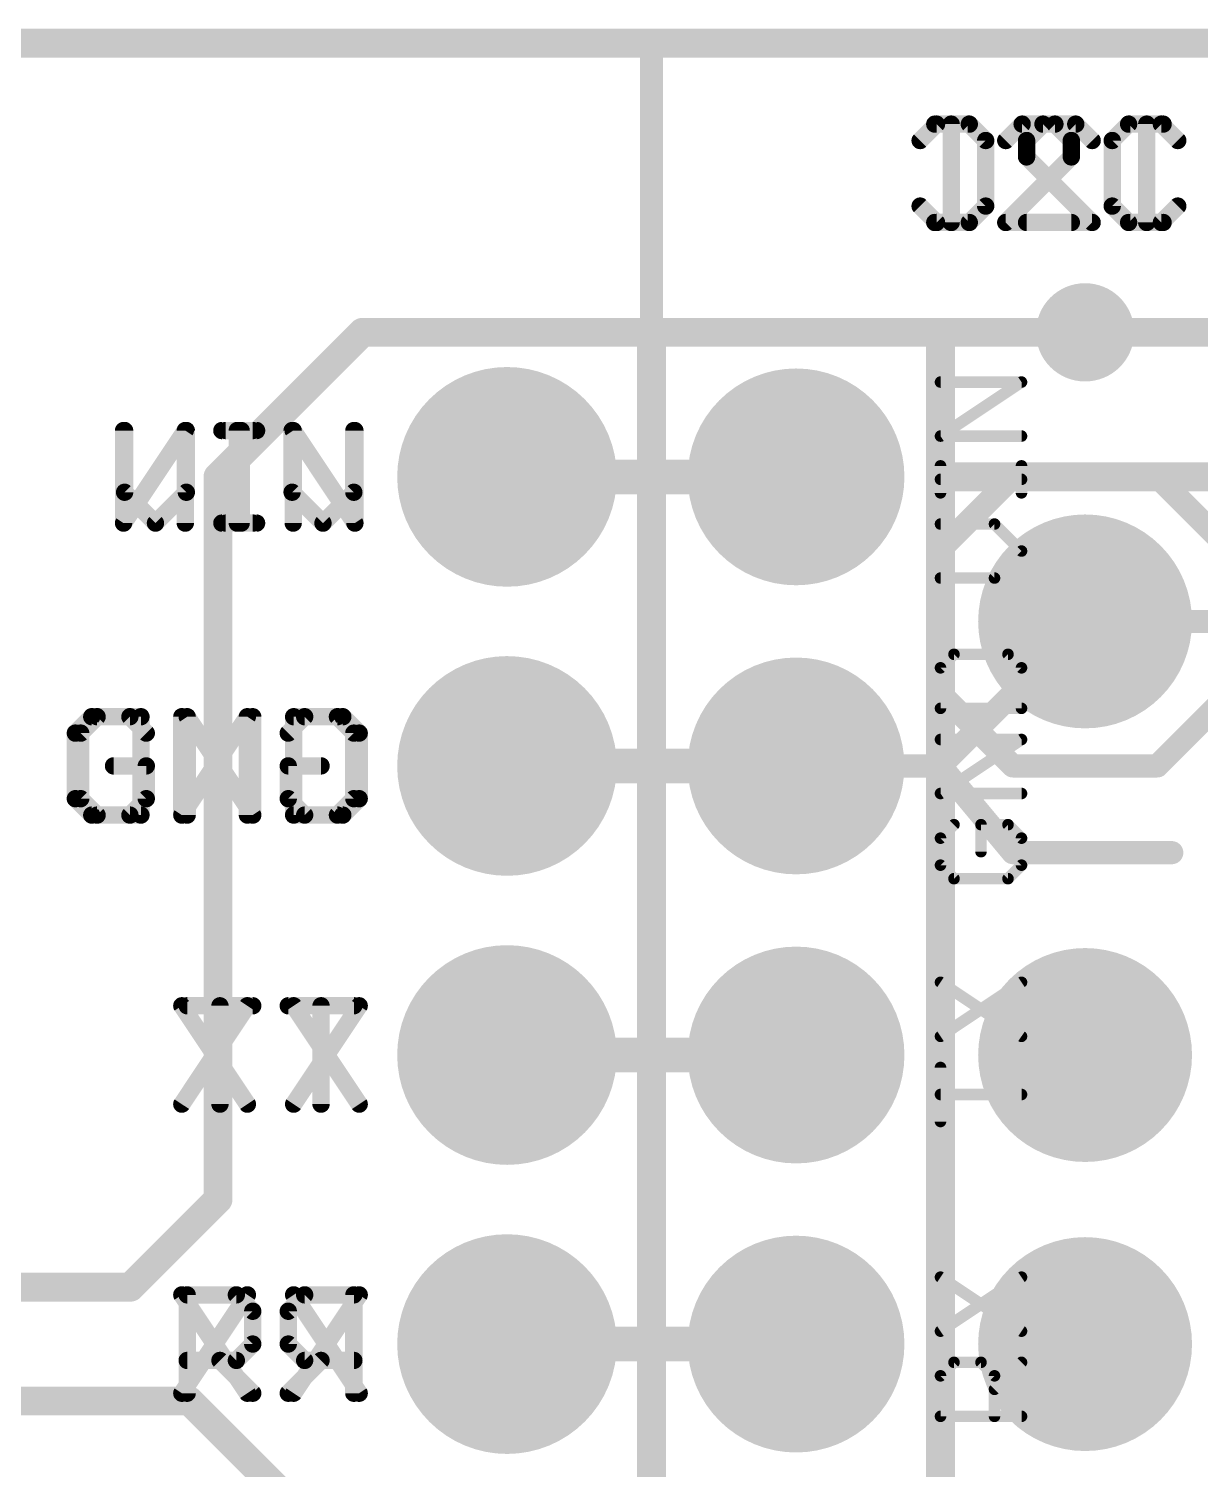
# Model space of a CAD drawing. Extents: x -32 to 75, y -23 to 37.
# Drawn here: x 5.96 to 16.25, y 23.03 to 35.69 of the extents above; entities that cross this region are included whole.
import ezdxf

# ---------------------------------------------------------------- set-up
doc = ezdxf.new("R2010")
doc.units = 0
for name, color, linetype in [('1', 12, 'CONTINUOUS'), ('16', 132, 'CONTINUOUS'), ('17', 110, 'CONTINUOUS'), ('18', 110, 'CONTINUOUS'), ('20', 53, 'CONTINUOUS'), ('21', 41, 'CONTINUOUS'), ('22', 40, 'CONTINUOUS'), ('51', 53, 'CONTINUOUS')]:
    doc.layers.add(name, color=color, linetype=linetype)

# ---------------------------------------------------------------- blocks, each defined once
blk = doc.blocks.new('ROUNDP')
at = {"const_width": 0.5}
blk.add_lwpolyline([(0, -0.25, 1), (0, 0.25, 1), (0, -0.25)], format="xyb", dxfattribs=at)
blk = doc.blocks.new('RECT')
blk.add_solid([(-0.5, -0.5), (0.5, -0.5), (-0.5, 0.5), (0.5, 0.5)])
blk = doc.blocks.new('ROUNDV')
at = {"const_width": 0.5}
blk.add_lwpolyline([(0, -0.25, 1), (0, 0.25, 1), (0, -0.25)], format="xyb", dxfattribs=at)

msp = doc.modelspace()

# ---------------------------------------------------------------- linework, layer by layer
at = {"layer": '1'}
for points, const_width in [([(43.18, 35.56), (0, 35.56)], 0.254), ([(7.62, 31.75), (8.89, 33.02)], 0.254), ([(8.89, 33.02), (15.24, 33.02)], 0.254), ([(10.16, 31.75), (12.7, 31.75)], 0.3048), ([(10.16, 31.75), (12.7, 31.75)], 0.3048), ([(7.62, 25.4), (7.62, 31.75)], 0.254), ([(13.97, 29.21), (15.24, 30.48)], 0.2032), ([(15.24, 30.48), (17.78, 30.48)], 0.2032), ([(12.7, 29.21), (10.16, 29.21)], 0.3048), ([(12.7, 29.21), (10.16, 29.21)], 0.3048), ([(12.7, 29.21), (13.97, 29.21)], 0.2032), ([(10.16, 26.67), (12.7, 26.67)], 0.3048), ([(10.16, 26.67), (12.7, 26.67)], 0.3048), ([(6.85, 24.63), (7.62, 25.4)], 0.254), ([(5.08, 24.63), (6.85, 24.63)], 0.254), ([(10.16, 24.13), (12.7, 24.13)], 0.3048), ([(10.16, 24.13), (12.7, 24.13)], 0.3048), ([(5.08, 23.63), (7.37, 23.63)], 0.254), ([(7.37, 23.63), (8.14, 22.86)], 0.254)]:
    msp.add_lwpolyline(points, dxfattribs=dict(at, const_width=const_width))
for points, const_width in [([(8.89, 33.0835, 1), (8.89, 32.9565)], 0.127), ([(8.9349, 32.9751, 1), (8.8451, 33.0649)], 0.127), ([(15.24, 32.9565, 1), (15.24, 33.0835)], 0.127), ([(10.16, 31.8262, 1), (10.16, 31.6738)], 0.1524), ([(10.16, 31.8262, 1), (10.16, 31.6738)], 0.1524), ([(12.7, 31.6738, 1), (12.7, 31.8262)], 0.1524), ([(12.7, 31.6738, 1), (12.7, 31.8262)], 0.1524), ([(7.6835, 31.75, 1), (7.5565, 31.75)], 0.127), ([(7.5751, 31.7949, 1), (7.6649, 31.7051)], 0.127), ([(15.24, 30.5308, 1), (15.24, 30.4292)], 0.1016), ([(15.2759, 30.4441, 1), (15.2041, 30.5159)], 0.1016), ([(10.16, 29.2862, 1), (10.16, 29.1338)], 0.1524), ([(10.16, 29.2862, 1), (10.16, 29.1338)], 0.1524), ([(12.7, 29.2608, 1), (12.7, 29.1592)], 0.1016), ([(12.7, 29.1338, 1), (12.7, 29.2862)], 0.1524), ([(12.7, 29.1338, 1), (12.7, 29.2862)], 0.1524), ([(13.9341, 29.2459, 1), (14.0059, 29.1741)], 0.1016), ([(13.97, 29.1592, 1), (13.97, 29.2608)], 0.1016), ([(10.16, 26.7462, 1), (10.16, 26.5938)], 0.1524), ([(10.16, 26.7462, 1), (10.16, 26.5938)], 0.1524), ([(12.7, 26.5938, 1), (12.7, 26.7462)], 0.1524), ([(12.7, 26.5938, 1), (12.7, 26.7462)], 0.1524), ([(7.5565, 25.4, 1), (7.6835, 25.4)], 0.127), ([(7.6649, 25.3551, 1), (7.5751, 25.4449)], 0.127), ([(6.8051, 24.6749, 1), (6.8949, 24.5851)], 0.127), ([(6.85, 24.5665, 1), (6.85, 24.6935)], 0.127), ([(10.16, 24.2062, 1), (10.16, 24.0538)], 0.1524), ([(10.16, 24.2062, 1), (10.16, 24.0538)], 0.1524), ([(12.7, 24.0538, 1), (12.7, 24.2062)], 0.1524), ([(12.7, 24.0538, 1), (12.7, 24.2062)], 0.1524), ([(7.4149, 23.6749, 1), (7.3251, 23.5851)], 0.127), ([(7.37, 23.5665, 1), (7.37, 23.6935)], 0.127)]:
    msp.add_lwpolyline(points, format="xyb", dxfattribs=dict(at, const_width=const_width))
at = {"layer": '16', "const_width": 0.254}
for points in [[(43.18, 35.56), (0, 35.56)], [(15.24, 33.02), (20.32, 33.02)]]:
    msp.add_lwpolyline(points, dxfattribs=at)
at = {"layer": '16', "const_width": 0.127}
msp.add_lwpolyline([(15.24, 33.0835, 1), (15.24, 32.9565)], format="xyb", dxfattribs=at)
at = {"layer": '20', "const_width": 0.2032}
msp.add_lwpolyline([(2.54, 35.56), (40.64, 35.56)], dxfattribs=at)
at = {"layer": '21'}
for points, const_width in [([(11.43, 2.54), (11.43, 35.56)], 0.2032), ([(11.43, 35.56), (31.75, 35.56)], 0.2032), ([(13.9192, 34.8495), (14.2073, 34.8495)], 0.1524), ([(14.0633, 33.9852), (14.0633, 34.8495)], 0.1524), ([(14.6869, 34.8495), (14.5429, 34.7055)], 0.1524), ([(14.975, 34.8495), (14.6869, 34.8495)], 0.1524), ([(15.1191, 34.7055), (14.975, 34.8495)], 0.1524), ([(15.6225, 34.8495), (15.4784, 34.7055)], 0.1524), ([(15.9106, 34.8495), (15.6225, 34.8495)], 0.1524), ([(16.0546, 34.7055), (15.9106, 34.8495)], 0.1524), ([(15.1191, 34.5614), (15.1191, 34.7055)], 0.1524), ([(15.4784, 34.7055), (15.4784, 34.1293)], 0.1524), ([(14.5429, 33.9852), (15.1191, 34.5614)], 0.1524), ([(15.4784, 34.1293), (15.6225, 33.9852)], 0.1524), ([(15.9106, 33.9852), (16.0546, 34.1293)], 0.1524), ([(13.9192, 33.9852), (14.2073, 33.9852)], 0.1524), ([(15.1191, 33.9852), (14.5429, 33.9852)], 0.1524), ([(15.6225, 33.9852), (15.9106, 33.9852)], 0.1524), ([(11.43, 33.02), (13.97, 33.02)], 0.254), ([(11.43, 2.54), (11.43, 33.02)], 0.254), ([(13.97, 33.02), (13.97, 2.54)], 0.254), ([(6.7994, 32.1571), (6.7994, 31.6148)], 0.1524), ([(7.3417, 31.6148), (7.3417, 32.1571)], 0.1524), ([(7.6882, 32.1571), (7.9593, 32.1571)], 0.1524), ([(7.8237, 31.3436), (7.8237, 32.1571)], 0.1524), ([(8.2807, 31.3436), (8.2807, 32.1571)], 0.1524), ([(8.2807, 32.1571), (8.823, 31.3436)], 0.1524), ([(8.823, 31.3436), (8.823, 32.1571)], 0.1524), ([(13.97, 31.115), (14.605, 31.75)], 0.2032), ([(14.605, 31.75), (15.875, 31.75)], 0.2032), ([(15.24, 31.75), (27.432, 31.75)], 0.2032), ([(15.875, 31.75), (16.51, 31.115)], 0.2032), ([(6.7994, 31.6148), (7.0706, 31.3436)], 0.1524), ([(7.0706, 31.3436), (7.3417, 31.6148)], 0.1524), ([(7.6882, 31.3436), (7.9593, 31.3436)], 0.1524), ([(13.97, 29.845), (13.97, 31.115)], 0.2032), ([(14.605, 29.21), (13.97, 29.845)], 0.2032), ([(16.51, 29.845), (15.875, 29.21)], 0.2032), ([(6.5577, 29.6425), (6.4136, 29.4985)], 0.1524), ([(6.8458, 29.6425), (6.5577, 29.6425)], 0.1524), ([(6.9899, 29.4985), (6.8458, 29.6425)], 0.1524), ([(7.3492, 28.7782), (7.3492, 29.6425)], 0.1524), ([(7.3492, 29.6425), (7.9254, 28.7782)], 0.1524), ([(7.9254, 28.7782), (7.9254, 29.6425)], 0.1524), ([(8.2847, 29.6425), (8.2847, 28.7782)], 0.1524), ([(8.7169, 29.6425), (8.2847, 29.6425)], 0.1524), ([(8.8609, 29.4985), (8.7169, 29.6425)], 0.1524), ([(6.4136, 29.4985), (6.4136, 28.9223)], 0.1524), ([(8.8609, 28.9223), (8.8609, 29.4985)], 0.1524), ([(6.9899, 29.2104), (6.7018, 29.2104)], 0.1524), ([(6.9899, 28.9223), (6.9899, 29.2104)], 0.1524), ([(14.605, 28.448), (13.97, 29.21)], 0.2032), ([(15.875, 29.21), (14.605, 29.21)], 0.2032), ([(6.4136, 28.9223), (6.5577, 28.7782)], 0.1524), ([(6.8458, 28.7782), (6.9899, 28.9223)], 0.1524), ([(8.7169, 28.7782), (8.8609, 28.9223)], 0.1524), ([(6.5577, 28.7782), (6.8458, 28.7782)], 0.1524), ([(8.2847, 28.7782), (8.7169, 28.7782)], 0.1524), ([(16.002, 28.448), (14.605, 28.448)], 0.2032), ([(7.3492, 27.1025), (7.9254, 27.1025)], 0.1524), ([(7.6373, 26.2382), (7.6373, 27.1025)], 0.1524), ([(8.2847, 27.1025), (8.8609, 26.2382)], 0.1524), ([(8.8609, 27.1025), (8.2847, 26.2382)], 0.1524), ([(7.3492, 23.6982), (7.3492, 24.5625)], 0.1524), ([(7.3492, 24.5625), (7.7813, 24.5625)], 0.1524), ([(7.7813, 24.5625), (7.9254, 24.4185)], 0.1524), ([(8.2847, 24.5625), (8.8609, 23.6982)], 0.1524), ([(8.8609, 24.5625), (8.2847, 23.6982)], 0.1524), ([(7.9254, 24.4185), (7.9254, 24.1304)], 0.1524), ([(7.9254, 24.1304), (7.7813, 23.9863)], 0.1524), ([(7.7813, 23.9863), (7.3492, 23.9863)], 0.1524), ([(7.6373, 23.9863), (7.9254, 23.6982)], 0.1524)]:
    msp.add_lwpolyline(points, dxfattribs=dict(at, const_width=const_width))
for points, const_width in [([(11.4808, 35.56, 1), (11.3792, 35.56)], 0.1016), ([(11.43, 35.6108, 1), (11.43, 35.5092)], 0.1016), ([(13.9192, 34.8876, 1), (13.9192, 34.8114)], 0.0762), ([(14.1014, 34.8495, 1), (14.0252, 34.8495)], 0.0762), ([(14.2073, 34.8114, 1), (14.2073, 34.8876)], 0.0762), ([(14.6869, 34.8876, 1), (14.6869, 34.8114)], 0.0762), ([(14.7139, 34.8226, 1), (14.66, 34.8765)], 0.0762), ([(15.002, 34.8765, 1), (14.9481, 34.8226)], 0.0762), ([(14.975, 34.8114, 1), (14.975, 34.8876)], 0.0762), ([(15.6225, 34.8876, 1), (15.6225, 34.8114)], 0.0762), ([(15.6494, 34.8226, 1), (15.5955, 34.8765)], 0.0762), ([(15.9375, 34.8765, 1), (15.8836, 34.8226)], 0.0762), ([(15.9106, 34.8114, 1), (15.9106, 34.8876)], 0.0762), ([(14.5159, 34.7324, 1), (14.5698, 34.6785)], 0.0762), ([(15.1572, 34.7055, 1), (15.081, 34.7055)], 0.0762), ([(15.0922, 34.6785, 1), (15.146, 34.7324)], 0.0762), ([(15.5165, 34.7055, 1), (15.4403, 34.7055)], 0.0762), ([(15.4515, 34.7324, 1), (15.5053, 34.6785)], 0.0762), ([(16.0277, 34.6785, 1), (16.0816, 34.7324)], 0.0762), ([(15.081, 34.5614, 1), (15.1572, 34.5614)], 0.0762), ([(15.146, 34.5345, 1), (15.0922, 34.5884)], 0.0762), ([(15.5053, 34.1562, 1), (15.4515, 34.1023)], 0.0762), ([(16.0816, 34.1023, 1), (16.0277, 34.1562)], 0.0762), ([(13.9192, 34.0233, 1), (13.9192, 33.9471)], 0.0762), ([(14.2073, 33.9471, 1), (14.2073, 34.0233)], 0.0762), ([(14.5429, 34.0233, 1), (14.5429, 33.9471)], 0.0762), ([(14.5159, 34.0121, 1), (14.5698, 33.9583)], 0.0762), ([(15.1191, 33.9471, 1), (15.1191, 34.0233)], 0.0762), ([(15.4403, 34.1293, 1), (15.5165, 34.1293)], 0.0762), ([(15.6225, 34.0233, 1), (15.6225, 33.9471)], 0.0762), ([(15.5955, 33.9583, 1), (15.6494, 34.0121)], 0.0762), ([(15.8836, 34.0121, 1), (15.9375, 33.9583)], 0.0762), ([(15.9106, 33.9471, 1), (15.9106, 34.0233)], 0.0762), ([(14.0252, 33.9852, 1), (14.1014, 33.9852)], 0.0762), ([(11.43, 33.0835, 1), (11.43, 32.9565)], 0.127), ([(11.4935, 33.02, 1), (11.3665, 33.02)], 0.127), ([(14.0335, 33.02, 1), (13.9065, 33.02)], 0.127), ([(13.97, 32.9565, 1), (13.97, 33.0835)], 0.127), ([(6.8375, 32.1571, 1), (6.7613, 32.1571)], 0.0762), ([(7.3798, 32.1571, 1), (7.3036, 32.1571)], 0.0762), ([(7.6882, 32.1952, 1), (7.6882, 32.119)], 0.0762), ([(7.8618, 32.1571, 1), (7.7856, 32.1571)], 0.0762), ([(7.9593, 32.119, 1), (7.9593, 32.1952)], 0.0762), ([(8.3188, 32.1571, 1), (8.2426, 32.1571)], 0.0762), ([(8.3124, 32.1782, 1), (8.249, 32.136)], 0.0762), ([(8.8611, 32.1571, 1), (8.7849, 32.1571)], 0.0762), ([(14.605, 31.8008, 1), (14.605, 31.6992)], 0.1016), ([(14.6409, 31.7141, 1), (14.5691, 31.7859)], 0.1016), ([(15.24, 31.8008, 1), (15.24, 31.6992)], 0.1016), ([(15.9109, 31.7859, 1), (15.8391, 31.7141)], 0.1016), ([(15.875, 31.6992, 1), (15.875, 31.8008)], 0.1016), ([(6.8264, 31.6417, 1), (6.7725, 31.5878)], 0.0762), ([(6.7613, 31.6148, 1), (6.8375, 31.6148)], 0.0762), ([(7.3036, 31.6148, 1), (7.3798, 31.6148)], 0.0762), ([(7.3687, 31.5878, 1), (7.3148, 31.6417)], 0.0762), ([(7.0436, 31.3705, 1), (7.0975, 31.3167)], 0.0762), ([(7.0436, 31.3167, 1), (7.0975, 31.3705)], 0.0762), ([(7.6882, 31.3817, 1), (7.6882, 31.3055)], 0.0762), ([(7.9593, 31.3055, 1), (7.9593, 31.3817)], 0.0762), ([(8.7913, 31.3225, 1), (8.8547, 31.3647)], 0.0762), ([(7.7856, 31.3436, 1), (7.8618, 31.3436)], 0.0762), ([(8.2426, 31.3436, 1), (8.3188, 31.3436)], 0.0762), ([(8.7849, 31.3436, 1), (8.8611, 31.3436)], 0.0762), ([(14.0208, 31.115, 1), (13.9192, 31.115)], 0.1016), ([(13.9341, 31.1509, 1), (14.0059, 31.0791)], 0.1016), ([(14.0059, 29.8809, 1), (13.9341, 29.8091)], 0.1016), ([(13.9192, 29.845, 1), (14.0208, 29.845)], 0.1016), ([(6.5577, 29.6806, 1), (6.5577, 29.6044)], 0.0762), ([(6.5846, 29.6156, 1), (6.5308, 29.6695)], 0.0762), ([(6.8728, 29.6695, 1), (6.8189, 29.6156)], 0.0762), ([(6.8458, 29.6044, 1), (6.8458, 29.6806)], 0.0762), ([(7.3809, 29.6637, 1), (7.3175, 29.6214)], 0.0762), ([(7.3873, 29.6425, 1), (7.3111, 29.6425)], 0.0762), ([(7.9635, 29.6425, 1), (7.8873, 29.6425)], 0.0762), ([(8.3228, 29.6425, 1), (8.2466, 29.6425)], 0.0762), ([(8.2847, 29.6806, 1), (8.2847, 29.6044)], 0.0762), ([(8.7438, 29.6695, 1), (8.6899, 29.6156)], 0.0762), ([(8.7169, 29.6044, 1), (8.7169, 29.6806)], 0.0762), ([(6.4517, 29.4985, 1), (6.3755, 29.4985)], 0.0762), ([(6.3867, 29.5254, 1), (6.4406, 29.4715)], 0.0762), ([(6.9629, 29.4715, 1), (7.0168, 29.5254)], 0.0762), ([(8.899, 29.4985, 1), (8.8228, 29.4985)], 0.0762), ([(8.834, 29.4715, 1), (8.8878, 29.5254)], 0.0762), ([(6.7018, 29.2485, 1), (6.7018, 29.1723)], 0.0762), ([(7.028, 29.2104, 1), (6.9518, 29.2104)], 0.0762), ([(6.9899, 29.1723, 1), (6.9899, 29.2485)], 0.0762), ([(14.009, 29.2425, 1), (13.931, 29.1775)], 0.1016), ([(14.605, 29.2608, 1), (14.605, 29.1592)], 0.1016), ([(14.5691, 29.1741, 1), (14.6409, 29.2459)], 0.1016), ([(15.8391, 29.2459, 1), (15.9109, 29.1741)], 0.1016), ([(15.875, 29.1592, 1), (15.875, 29.2608)], 0.1016), ([(6.4406, 28.9492, 1), (6.3867, 28.8953)], 0.0762), ([(7.0168, 28.8953, 1), (6.9629, 28.9492)], 0.0762), ([(8.8878, 28.8953, 1), (8.834, 28.9492)], 0.0762), ([(6.3755, 28.9223, 1), (6.4517, 28.9223)], 0.0762), ([(6.9518, 28.9223, 1), (7.028, 28.9223)], 0.0762), ([(8.8228, 28.9223, 1), (8.899, 28.9223)], 0.0762), ([(6.5577, 28.8163, 1), (6.5577, 28.7401)], 0.0762), ([(6.5308, 28.7513, 1), (6.5846, 28.8051)], 0.0762), ([(6.8189, 28.8051, 1), (6.8728, 28.7513)], 0.0762), ([(6.8458, 28.7401, 1), (6.8458, 28.8163)], 0.0762), ([(7.3111, 28.7782, 1), (7.3873, 28.7782)], 0.0762), ([(7.8873, 28.7782, 1), (7.9635, 28.7782)], 0.0762), ([(7.8937, 28.7571, 1), (7.9571, 28.7993)], 0.0762), ([(8.2847, 28.8163, 1), (8.2847, 28.7401)], 0.0762), ([(8.2466, 28.7782, 1), (8.3228, 28.7782)], 0.0762), ([(8.6899, 28.8051, 1), (8.7438, 28.7513)], 0.0762), ([(8.7169, 28.7401, 1), (8.7169, 28.8163)], 0.0762), ([(14.605, 28.4988, 1), (14.605, 28.3972)], 0.1016), ([(14.566, 28.4155, 1), (14.644, 28.4805)], 0.1016), ([(16.002, 28.3972, 1), (16.002, 28.4988)], 0.1016), ([(7.3492, 27.1406, 1), (7.3492, 27.0644)], 0.0762), ([(7.6754, 27.1025, 1), (7.5992, 27.1025)], 0.0762), ([(7.9254, 27.0644, 1), (7.9254, 27.1406)], 0.0762), ([(8.3164, 27.1237, 1), (8.253, 27.0814)], 0.0762), ([(8.8926, 27.0814, 1), (8.8292, 27.1237)], 0.0762), ([(7.5992, 26.2382, 1), (7.6754, 26.2382)], 0.0762), ([(8.253, 26.2593, 1), (8.3164, 26.2171)], 0.0762), ([(8.8292, 26.2171, 1), (8.8926, 26.2593)], 0.0762), ([(7.3873, 24.5625, 1), (7.3111, 24.5625)], 0.0762), ([(7.3492, 24.6006, 1), (7.3492, 24.5244)], 0.0762), ([(7.8083, 24.5895, 1), (7.7544, 24.5356)], 0.0762), ([(7.7813, 24.5244, 1), (7.7813, 24.6006)], 0.0762), ([(8.3164, 24.5837, 1), (8.253, 24.5414)], 0.0762), ([(8.8926, 24.5414, 1), (8.8292, 24.5837)], 0.0762), ([(7.9635, 24.4185, 1), (7.8873, 24.4185)], 0.0762), ([(7.8984, 24.3915, 1), (7.9523, 24.4454)], 0.0762), ([(7.9523, 24.1034, 1), (7.8984, 24.1573)], 0.0762), ([(7.3492, 24.0244, 1), (7.3492, 23.9482)], 0.0762), ([(7.6642, 24.0133, 1), (7.6103, 23.9594)], 0.0762), ([(7.7544, 24.0133, 1), (7.8083, 23.9594)], 0.0762), ([(7.7813, 23.9482, 1), (7.7813, 24.0244)], 0.0762), ([(7.8873, 24.1304, 1), (7.9635, 24.1304)], 0.0762), ([(7.3111, 23.6982, 1), (7.3873, 23.6982)], 0.0762), ([(7.8984, 23.6713, 1), (7.9523, 23.7251)], 0.0762), ([(8.253, 23.7193, 1), (8.3164, 23.6771)], 0.0762), ([(8.8292, 23.6771, 1), (8.8926, 23.7193)], 0.0762)]:
    msp.add_lwpolyline(points, format="xyb", dxfattribs=dict(at, const_width=const_width))
at = {"layer": '22'}
for points, const_width in [([(13.7904, 34.7055), (13.9344, 34.8495)], 0.1524), ([(13.9344, 34.8495), (14.2225, 34.8495)], 0.1524), ([(14.2225, 34.8495), (14.3666, 34.7055)], 0.1524), ([(14.7259, 34.7055), (14.87, 34.8495)], 0.1524), ([(14.87, 34.8495), (15.1581, 34.8495)], 0.1524), ([(15.1581, 34.8495), (15.3021, 34.7055)], 0.1524), ([(15.9258, 34.8495), (15.6377, 34.8495)], 0.1524), ([(15.7817, 33.9852), (15.7817, 34.8495)], 0.1524), ([(14.3666, 34.7055), (14.3666, 34.1293)], 0.1524), ([(14.7259, 34.5614), (14.7259, 34.7055)], 0.1524), ([(15.3021, 33.9852), (14.7259, 34.5614)], 0.1524), ([(13.9344, 33.9852), (13.7904, 34.1293)], 0.1524), ([(14.3666, 34.1293), (14.2225, 33.9852)], 0.1524), ([(14.2225, 33.9852), (13.9344, 33.9852)], 0.1524), ([(14.7259, 33.9852), (15.3021, 33.9852)], 0.1524), ([(15.9258, 33.9852), (15.6377, 33.9852)], 0.1524), ([(13.97, 33.02), (11.43, 33.02)], 0.254), ([(11.43, 33.02), (11.43, 2.54)], 0.254), ([(13.97, 31.75), (13.97, 33.02)], 0.254), ([(7.3326, 32.1571), (6.7902, 31.3436)], 0.1524), ([(6.7902, 31.3436), (6.7902, 32.1571)], 0.1524), ([(7.3326, 31.3436), (7.3326, 32.1571)], 0.1524), ([(7.9251, 32.1571), (7.6539, 32.1571)], 0.1524), ([(7.7895, 31.3436), (7.7895, 32.1571)], 0.1524), ([(8.2715, 31.6148), (8.2715, 32.1571)], 0.1524), ([(8.8138, 32.1571), (8.8138, 31.6148)], 0.1524), ([(21.59, 31.75), (13.97, 31.75)], 0.254), ([(13.97, 31.75), (13.97, 29.21)], 0.254), ([(8.5426, 31.3436), (8.2715, 31.6148)], 0.1524), ([(8.8138, 31.6148), (8.5426, 31.3436)], 0.1524), ([(7.9251, 31.3436), (7.6539, 31.3436)], 0.1524), ([(6.3665, 29.4985), (6.5106, 29.6425)], 0.1524), ([(6.5106, 29.6425), (6.9428, 29.6425)], 0.1524), ([(6.9428, 29.6425), (6.9428, 28.7782)], 0.1524), ([(7.8783, 29.6425), (7.3021, 28.7782)], 0.1524), ([(7.3021, 28.7782), (7.3021, 29.6425)], 0.1524), ([(7.8783, 28.7782), (7.8783, 29.6425)], 0.1524), ([(8.2376, 29.4985), (8.3816, 29.6425)], 0.1524), ([(8.3816, 29.6425), (8.6697, 29.6425)], 0.1524), ([(8.6697, 29.6425), (8.8138, 29.4985)], 0.1524), ([(6.3665, 28.9223), (6.3665, 29.4985)], 0.1524), ([(8.8138, 29.4985), (8.8138, 28.9223)], 0.1524), ([(8.2376, 28.9223), (8.2376, 29.2104)], 0.1524), ([(8.2376, 29.2104), (8.5257, 29.2104)], 0.1524), ([(13.97, 2.54), (13.97, 29.21)], 0.254), ([(14.605, 28.448), (13.97, 29.21)], 0.2032), ([(6.5106, 28.7782), (6.3665, 28.9223)], 0.1524), ([(8.3816, 28.7782), (8.2376, 28.9223)], 0.1524), ([(8.8138, 28.9223), (8.6697, 28.7782)], 0.1524), ([(6.9428, 28.7782), (6.5106, 28.7782)], 0.1524), ([(8.6697, 28.7782), (8.3816, 28.7782)], 0.1524), ([(16.002, 28.448), (14.605, 28.448)], 0.2032), ([(7.8783, 27.1025), (7.3021, 26.2382)], 0.1524), ([(7.3021, 27.1025), (7.8783, 26.2382)], 0.1524), ([(8.8138, 27.1025), (8.2376, 27.1025)], 0.1524), ([(8.5257, 26.2382), (8.5257, 27.1025)], 0.1524), ([(7.8783, 24.5625), (7.3021, 23.6982)], 0.1524), ([(7.3021, 24.5625), (7.8783, 23.6982)], 0.1524), ([(8.3816, 24.5625), (8.2376, 24.4185)], 0.1524), ([(8.8138, 24.5625), (8.3816, 24.5625)], 0.1524), ([(8.8138, 23.6982), (8.8138, 24.5625)], 0.1524), ([(8.2376, 24.4185), (8.2376, 24.1304)], 0.1524), ([(8.2376, 24.1304), (8.3816, 23.9863)], 0.1524), ([(8.5257, 23.9863), (8.2376, 23.6982)], 0.1524), ([(8.3816, 23.9863), (8.8138, 23.9863)], 0.1524)]:
    msp.add_lwpolyline(points, dxfattribs=dict(at, const_width=const_width))
for points, const_width in [([(13.9344, 34.8876, 1), (13.9344, 34.8114)], 0.0762), ([(13.9614, 34.8226, 1), (13.9075, 34.8765)], 0.0762), ([(14.2495, 34.8765, 1), (14.1956, 34.8226)], 0.0762), ([(14.2225, 34.8114, 1), (14.2225, 34.8876)], 0.0762), ([(14.87, 34.8876, 1), (14.87, 34.8114)], 0.0762), ([(14.8969, 34.8226, 1), (14.843, 34.8765)], 0.0762), ([(15.185, 34.8765, 1), (15.1311, 34.8226)], 0.0762), ([(15.1581, 34.8114, 1), (15.1581, 34.8876)], 0.0762), ([(15.6377, 34.8876, 1), (15.6377, 34.8114)], 0.0762), ([(15.8198, 34.8495, 1), (15.7436, 34.8495)], 0.0762), ([(15.9258, 34.8114, 1), (15.9258, 34.8876)], 0.0762), ([(13.7634, 34.7324, 1), (13.8173, 34.6785)], 0.0762), ([(14.4047, 34.7055, 1), (14.3285, 34.7055)], 0.0762), ([(14.3397, 34.6785, 1), (14.3935, 34.7324)], 0.0762), ([(14.764, 34.7055, 1), (14.6878, 34.7055)], 0.0762), ([(14.699, 34.7324, 1), (14.7528, 34.6785)], 0.0762), ([(15.2752, 34.6785, 1), (15.3291, 34.7324)], 0.0762), ([(14.7528, 34.5884, 1), (14.699, 34.5345)], 0.0762), ([(14.6878, 34.5614, 1), (14.764, 34.5614)], 0.0762), ([(13.8173, 34.1562, 1), (13.7634, 34.1023)], 0.0762), ([(14.3935, 34.1023, 1), (14.3397, 34.1562)], 0.0762), ([(13.9344, 34.0233, 1), (13.9344, 33.9471)], 0.0762), ([(13.9075, 33.9583, 1), (13.9614, 34.0121)], 0.0762), ([(14.1956, 34.0121, 1), (14.2495, 33.9583)], 0.0762), ([(14.2225, 33.9471, 1), (14.2225, 34.0233)], 0.0762), ([(14.3285, 34.1293, 1), (14.4047, 34.1293)], 0.0762), ([(14.7259, 34.0233, 1), (14.7259, 33.9471)], 0.0762), ([(15.2752, 33.9583, 1), (15.3291, 34.0121)], 0.0762), ([(15.3021, 33.9471, 1), (15.3021, 34.0233)], 0.0762), ([(15.6377, 34.0233, 1), (15.6377, 33.9471)], 0.0762), ([(15.9258, 33.9471, 1), (15.9258, 34.0233)], 0.0762), ([(15.7436, 33.9852, 1), (15.8198, 33.9852)], 0.0762), ([(11.43, 33.0835, 1), (11.43, 32.9565)], 0.127), ([(11.4935, 33.02, 1), (11.3665, 33.02)], 0.127), ([(14.0335, 33.02, 1), (13.9065, 33.02)], 0.127), ([(13.97, 32.9565, 1), (13.97, 33.0835)], 0.127), ([(6.8283, 32.1571, 1), (6.7521, 32.1571)], 0.0762), ([(7.3707, 32.1571, 1), (7.2945, 32.1571)], 0.0762), ([(7.3643, 32.136, 1), (7.3009, 32.1782)], 0.0762), ([(7.6539, 32.1952, 1), (7.6539, 32.119)], 0.0762), ([(7.8276, 32.1571, 1), (7.7514, 32.1571)], 0.0762), ([(7.9251, 32.119, 1), (7.9251, 32.1952)], 0.0762), ([(8.3096, 32.1571, 1), (8.2334, 32.1571)], 0.0762), ([(8.8519, 32.1571, 1), (8.7757, 32.1571)], 0.0762), ([(13.97, 31.8135, 1), (13.97, 31.6865)], 0.127), ([(14.0335, 31.75, 1), (13.9065, 31.75)], 0.127), ([(13.9065, 31.75, 1), (14.0335, 31.75)], 0.127), ([(8.2984, 31.6417, 1), (8.2445, 31.5878)], 0.0762), ([(8.2334, 31.6148, 1), (8.3096, 31.6148)], 0.0762), ([(8.7757, 31.6148, 1), (8.8519, 31.6148)], 0.0762), ([(8.8407, 31.5878, 1), (8.7869, 31.6417)], 0.0762), ([(6.7585, 31.3647, 1), (6.8219, 31.3225)], 0.0762), ([(7.6539, 31.3817, 1), (7.6539, 31.3055)], 0.0762), ([(7.9251, 31.3055, 1), (7.9251, 31.3817)], 0.0762), ([(8.5157, 31.3705, 1), (8.5696, 31.3167)], 0.0762), ([(8.5157, 31.3167, 1), (8.5696, 31.3705)], 0.0762), ([(6.7521, 31.3436, 1), (6.8283, 31.3436)], 0.0762), ([(7.2945, 31.3436, 1), (7.3707, 31.3436)], 0.0762), ([(7.7514, 31.3436, 1), (7.8276, 31.3436)], 0.0762), ([(6.5106, 29.6806, 1), (6.5106, 29.6044)], 0.0762), ([(6.5375, 29.6156, 1), (6.4837, 29.6695)], 0.0762), ([(6.9809, 29.6425, 1), (6.9047, 29.6425)], 0.0762), ([(6.9428, 29.6044, 1), (6.9428, 29.6806)], 0.0762), ([(7.3402, 29.6425, 1), (7.264, 29.6425)], 0.0762), ([(7.9164, 29.6425, 1), (7.8402, 29.6425)], 0.0762), ([(7.91, 29.6214, 1), (7.8466, 29.6637)], 0.0762), ([(8.3816, 29.6806, 1), (8.3816, 29.6044)], 0.0762), ([(8.4086, 29.6156, 1), (8.3547, 29.6695)], 0.0762), ([(8.6967, 29.6695, 1), (8.6428, 29.6156)], 0.0762), ([(8.6697, 29.6044, 1), (8.6697, 29.6806)], 0.0762), ([(6.4046, 29.4985, 1), (6.3284, 29.4985)], 0.0762), ([(6.3396, 29.5254, 1), (6.3935, 29.4715)], 0.0762), ([(8.2106, 29.5254, 1), (8.2645, 29.4715)], 0.0762), ([(8.8519, 29.4985, 1), (8.7757, 29.4985)], 0.0762), ([(8.7869, 29.4715, 1), (8.8407, 29.5254)], 0.0762), ([(8.2757, 29.2104, 1), (8.1995, 29.2104)], 0.0762), ([(8.2376, 29.2485, 1), (8.2376, 29.1723)], 0.0762), ([(8.5257, 29.1723, 1), (8.5257, 29.2485)], 0.0762), ([(14.0335, 29.21, 1), (13.9065, 29.21)], 0.127), ([(13.9065, 29.21, 1), (14.0335, 29.21)], 0.127), ([(14.009, 29.2425, 1), (13.931, 29.1775)], 0.1016), ([(6.3935, 28.9492, 1), (6.3396, 28.8953)], 0.0762), ([(8.2645, 28.9492, 1), (8.2106, 28.8953)], 0.0762), ([(8.8407, 28.8953, 1), (8.7869, 28.9492)], 0.0762), ([(6.3284, 28.9223, 1), (6.4046, 28.9223)], 0.0762), ([(8.1995, 28.9223, 1), (8.2757, 28.9223)], 0.0762), ([(8.7757, 28.9223, 1), (8.8519, 28.9223)], 0.0762), ([(6.5106, 28.8163, 1), (6.5106, 28.7401)], 0.0762), ([(6.4837, 28.7513, 1), (6.5375, 28.8051)], 0.0762), ([(6.9047, 28.7782, 1), (6.9809, 28.7782)], 0.0762), ([(6.9428, 28.7401, 1), (6.9428, 28.8163)], 0.0762), ([(7.2704, 28.7993, 1), (7.3338, 28.7571)], 0.0762), ([(7.264, 28.7782, 1), (7.3402, 28.7782)], 0.0762), ([(7.8402, 28.7782, 1), (7.9164, 28.7782)], 0.0762), ([(8.3816, 28.8163, 1), (8.3816, 28.7401)], 0.0762), ([(8.3547, 28.7513, 1), (8.4086, 28.8051)], 0.0762), ([(8.6428, 28.8051, 1), (8.6967, 28.7513)], 0.0762), ([(8.6697, 28.7401, 1), (8.6697, 28.8163)], 0.0762), ([(14.605, 28.4988, 1), (14.605, 28.3972)], 0.1016), ([(14.566, 28.4155, 1), (14.644, 28.4805)], 0.1016), ([(16.002, 28.3972, 1), (16.002, 28.4988)], 0.1016), ([(7.3338, 27.1237, 1), (7.2704, 27.0814)], 0.0762), ([(7.91, 27.0814, 1), (7.8466, 27.1237)], 0.0762), ([(8.2376, 27.1406, 1), (8.2376, 27.0644)], 0.0762), ([(8.5638, 27.1025, 1), (8.4876, 27.1025)], 0.0762), ([(8.8138, 27.0644, 1), (8.8138, 27.1406)], 0.0762), ([(7.2704, 26.2593, 1), (7.3338, 26.2171)], 0.0762), ([(7.8466, 26.2171, 1), (7.91, 26.2593)], 0.0762), ([(8.4876, 26.2382, 1), (8.5638, 26.2382)], 0.0762), ([(7.3338, 24.5837, 1), (7.2704, 24.5414)], 0.0762), ([(7.91, 24.5414, 1), (7.8466, 24.5837)], 0.0762), ([(8.3816, 24.6006, 1), (8.3816, 24.5244)], 0.0762), ([(8.4086, 24.5356, 1), (8.3547, 24.5895)], 0.0762), ([(8.8519, 24.5625, 1), (8.7757, 24.5625)], 0.0762), ([(8.8138, 24.5244, 1), (8.8138, 24.6006)], 0.0762), ([(8.2106, 24.4454, 1), (8.2645, 24.3915)], 0.0762), ([(8.2757, 24.4185, 1), (8.1995, 24.4185)], 0.0762), ([(8.2645, 24.1573, 1), (8.2106, 24.1034)], 0.0762), ([(8.1995, 24.1304, 1), (8.2757, 24.1304)], 0.0762), ([(8.3816, 24.0244, 1), (8.3816, 23.9482)], 0.0762), ([(8.3547, 23.9594, 1), (8.4086, 24.0133)], 0.0762), ([(8.5526, 23.9594, 1), (8.4987, 24.0133)], 0.0762), ([(8.8138, 23.9482, 1), (8.8138, 24.0244)], 0.0762), ([(7.2704, 23.7193, 1), (7.3338, 23.6771)], 0.0762), ([(7.8466, 23.6771, 1), (7.91, 23.7193)], 0.0762), ([(8.2106, 23.7251, 1), (8.2645, 23.6713)], 0.0762), ([(8.7757, 23.6982, 1), (8.8519, 23.6982)], 0.0762)]:
    msp.add_lwpolyline(points, format="xyb", dxfattribs=dict(at, const_width=const_width))
at = {"layer": '51', "const_width": 0.1016}
for points in [[(13.9694, 32.1084), (14.6812, 32.5829)], [(14.6812, 32.5829), (13.9694, 32.5829)], [(14.6812, 32.1084), (13.9694, 32.1084)], [(13.9694, 31.6094), (13.9694, 31.8467)], [(14.6812, 31.6094), (14.6812, 31.8467)], [(14.6812, 31.7281), (13.9694, 31.7281)], [(14.4439, 31.3355), (13.9694, 31.3355)], [(14.6812, 31.0983), (14.4439, 31.3355)], [(14.4439, 30.861), (14.6812, 31.0983)], [(13.9694, 30.861), (14.4439, 30.861)], [(14.088, 30.1908), (13.9694, 30.0721)], [(13.9694, 30.0721), (13.9694, 29.7162)], [(14.5626, 30.1908), (14.088, 30.1908)], [(14.6812, 30.0721), (14.5626, 30.1908)], [(14.6812, 29.7162), (14.6812, 30.0721)], [(13.9694, 29.7162), (14.6812, 29.7162)], [(13.9694, 28.9678), (14.6812, 29.4424)], [(14.6812, 29.4424), (13.9694, 29.4424)], [(14.6812, 28.9678), (13.9694, 28.9678)], [(14.088, 28.6939), (13.9694, 28.5753)], [(14.5626, 28.6939), (14.3253, 28.6939)], [(14.3253, 28.6939), (14.3253, 28.4567)], [(14.6812, 28.5753), (14.5626, 28.6939)], [(13.9694, 28.5753), (13.9694, 28.338)], [(14.6812, 28.338), (14.6812, 28.5753)], [(13.9694, 28.338), (14.088, 28.2194)], [(14.5626, 28.2194), (14.6812, 28.338)], [(14.088, 28.2194), (14.5626, 28.2194)], [(13.9694, 26.8342), (14.6812, 27.3088)], [(13.9694, 27.3088), (14.6812, 26.8342)], [(13.9694, 26.0858), (13.9694, 26.5603)], [(14.6812, 26.3231), (13.9694, 26.3231)], [(13.9694, 24.2434), (14.6812, 24.718)], [(13.9694, 24.718), (14.6812, 24.2434)], [(13.9694, 23.8509), (14.088, 23.9695)], [(14.088, 23.9695), (14.3253, 23.9695)], [(14.3253, 23.9695), (14.4439, 23.8509)], [(14.4439, 23.7323), (14.6812, 23.9695)], [(13.9694, 23.495), (13.9694, 23.8509)], [(14.4439, 23.8509), (14.4439, 23.495)], [(14.6812, 23.495), (13.9694, 23.495)]]:
    msp.add_lwpolyline(points, dxfattribs=at)
at = {"layer": '51', "const_width": 0.0508}
for points in [[(13.9694, 32.6083, 1), (13.9694, 32.5575)], [(14.6953, 32.5618, 1), (14.6671, 32.604)], [(14.6812, 32.5575, 1), (14.6812, 32.6083)], [(13.9694, 32.1338, 1), (13.9694, 32.083)], [(13.9553, 32.1295, 1), (13.9835, 32.0872)], [(14.6812, 32.083, 1), (14.6812, 32.1338)], [(13.9948, 31.8467, 1), (13.944, 31.8467)], [(14.7066, 31.8467, 1), (14.6558, 31.8467)], [(13.9694, 31.7535, 1), (13.9694, 31.7027)], [(14.6812, 31.7027, 1), (14.6812, 31.7535)], [(13.944, 31.6094, 1), (13.9948, 31.6094)], [(14.6558, 31.6094, 1), (14.7066, 31.6094)], [(13.9694, 31.3609, 1), (13.9694, 31.3101)], [(14.4619, 31.3535, 1), (14.426, 31.3176)], [(14.4439, 31.3101, 1), (14.4439, 31.3609)], [(14.6992, 31.0803, 1), (14.6632, 31.1162)], [(14.6632, 31.0803, 1), (14.6992, 31.1162)], [(13.9694, 30.8864, 1), (13.9694, 30.8356)], [(14.426, 30.879, 1), (14.4619, 30.843)], [(14.4439, 30.8356, 1), (14.4439, 30.8864)], [(13.9948, 30.0721, 1), (13.944, 30.0721)], [(14.088, 30.2162, 1), (14.088, 30.1654)], [(14.106, 30.1728, 1), (14.0701, 30.2087)], [(14.5805, 30.2087, 1), (14.5446, 30.1728)], [(14.5626, 30.1654, 1), (14.5626, 30.2162)], [(14.7066, 30.0721, 1), (14.6558, 30.0721)], [(13.9514, 30.0901, 1), (13.9874, 30.0542)], [(14.6632, 30.0542, 1), (14.6992, 30.0901)], [(13.9694, 29.7416, 1), (13.9694, 29.6908)], [(14.6812, 29.6908, 1), (14.6812, 29.7416)], [(13.944, 29.7162, 1), (13.9948, 29.7162)], [(14.6558, 29.7162, 1), (14.7066, 29.7162)], [(13.9694, 29.4678, 1), (13.9694, 29.417)], [(14.6953, 29.4212, 1), (14.6671, 29.4635)], [(14.6812, 29.417, 1), (14.6812, 29.4678)], [(13.9694, 28.9932, 1), (13.9694, 28.9424)], [(13.9553, 28.9889, 1), (13.9835, 28.9467)], [(14.6812, 28.9424, 1), (14.6812, 28.9932)], [(14.106, 28.676, 1), (14.0701, 28.7119)], [(14.3253, 28.7193, 1), (14.3253, 28.6685)], [(14.3507, 28.6939, 1), (14.2999, 28.6939)], [(14.5805, 28.7119, 1), (14.5446, 28.676)], [(14.5626, 28.6685, 1), (14.5626, 28.7193)], [(13.9514, 28.5933, 1), (13.9874, 28.5573)], [(13.9948, 28.5753, 1), (13.944, 28.5753)], [(14.7066, 28.5753, 1), (14.6558, 28.5753)], [(14.6632, 28.5573, 1), (14.6992, 28.5933)], [(14.2999, 28.4567, 1), (14.3507, 28.4567)], [(13.9874, 28.356, 1), (13.9514, 28.3201)], [(13.944, 28.338, 1), (13.9948, 28.338)], [(14.6558, 28.338, 1), (14.7066, 28.338)], [(14.6992, 28.3201, 1), (14.6632, 28.356)], [(14.088, 28.2448, 1), (14.088, 28.194)], [(14.0701, 28.2014, 1), (14.106, 28.2374)], [(14.5446, 28.2374, 1), (14.5805, 28.2014)], [(14.5626, 28.194, 1), (14.5626, 28.2448)], [(13.9835, 27.3299, 1), (13.9553, 27.2876)], [(14.6953, 27.2876, 1), (14.6671, 27.3299)], [(13.9553, 26.8553, 1), (13.9835, 26.8131)], [(14.6671, 26.8131, 1), (14.6953, 26.8553)], [(13.9948, 26.5603, 1), (13.944, 26.5603)], [(13.9694, 26.3485, 1), (13.9694, 26.2977)], [(14.6812, 26.2977, 1), (14.6812, 26.3485)], [(13.944, 26.0858, 1), (13.9948, 26.0858)], [(13.9835, 24.7391, 1), (13.9553, 24.6968)], [(14.6953, 24.6968, 1), (14.6671, 24.7391)], [(13.9553, 24.2645, 1), (13.9835, 24.2223)], [(14.6671, 24.2223, 1), (14.6953, 24.2645)], [(14.088, 23.9949, 1), (14.088, 23.9441)], [(14.106, 23.9516, 1), (14.0701, 23.9875)], [(14.3433, 23.9875, 1), (14.3073, 23.9516)], [(14.3253, 23.9441, 1), (14.3253, 23.9949)], [(14.6992, 23.9516, 1), (14.6632, 23.9875)], [(13.9514, 23.8689, 1), (13.9874, 23.8329)], [(13.9948, 23.8509, 1), (13.944, 23.8509)], [(14.4693, 23.8509, 1), (14.4185, 23.8509)], [(14.426, 23.8329, 1), (14.4619, 23.8689)], [(14.426, 23.7502, 1), (14.4619, 23.7143)], [(13.9694, 23.5204, 1), (13.9694, 23.4696)], [(14.6812, 23.4696, 1), (14.6812, 23.5204)], [(13.944, 23.495, 1), (13.9948, 23.495)], [(14.4185, 23.495, 1), (14.4693, 23.495)]]:
    msp.add_lwpolyline(points, format="xyb", dxfattribs=at)

# ---------------------------------------------------------------- block references
at = {"layer": '17'}
for p, xscale, yscale, rotation in [((10.16, 31.75), 1.9304, 1.9304, 0.1), ((10.16, 31.75), 1.9304, 1.9304, 0.1), ((15.24, 30.48), 1.8796, 1.8796, 270), ((15.24, 30.48), 1.8796, 1.8796, 270), ((10.16, 29.21), 1.9304, 1.9304, 0.1), ((10.16, 29.21), 1.9304, 1.9304, 0.1), ((10.16, 26.67), 1.9304, 1.9304, 0.1), ((10.16, 26.67), 1.9304, 1.9304, 0.1), ((15.24, 26.67), 1.8796, 1.8796, 180), ((15.24, 26.67), 1.8796, 1.8796, 180), ((10.16, 24.13), 1.9304, 1.9304, 0.1), ((10.16, 24.13), 1.9304, 1.9304, 0.1), ((15.24, 24.13), 1.8796, 1.8796, 180), ((15.24, 24.13), 1.8796, 1.8796, 180)]:
    msp.add_blockref('ROUNDP', p, dxfattribs=dict(at, xscale=xscale, yscale=yscale, rotation=rotation))
at = {"layer": '17', "xscale": 1.905, "yscale": 1.905}
for p in [(12.7, 31.75), (12.7, 31.75), (12.7, 29.21), (12.7, 29.21), (12.7, 26.67), (12.7, 26.67), (12.7, 24.13), (12.7, 24.13)]:
    msp.add_blockref('ROUNDP', p, dxfattribs=at)
at = {"layer": '18', "xscale": 0.8636, "yscale": 0.8636}
msp.add_blockref('ROUNDV', (15.24, 33.02), dxfattribs=at)
msp.add_blockref('ROUNDV', (15.24, 33.02), dxfattribs=at)
at = {"layer": '51', "xscale": 0.508, "yscale": 0.508}
for p, rotation in [((15.24, 30.48), 180), ((15.24, 26.67), 90), ((15.24, 24.13), 90)]:
    msp.add_blockref('RECT', p, dxfattribs=dict(at, rotation=rotation))

doc.saveas('drawing.dxf')
